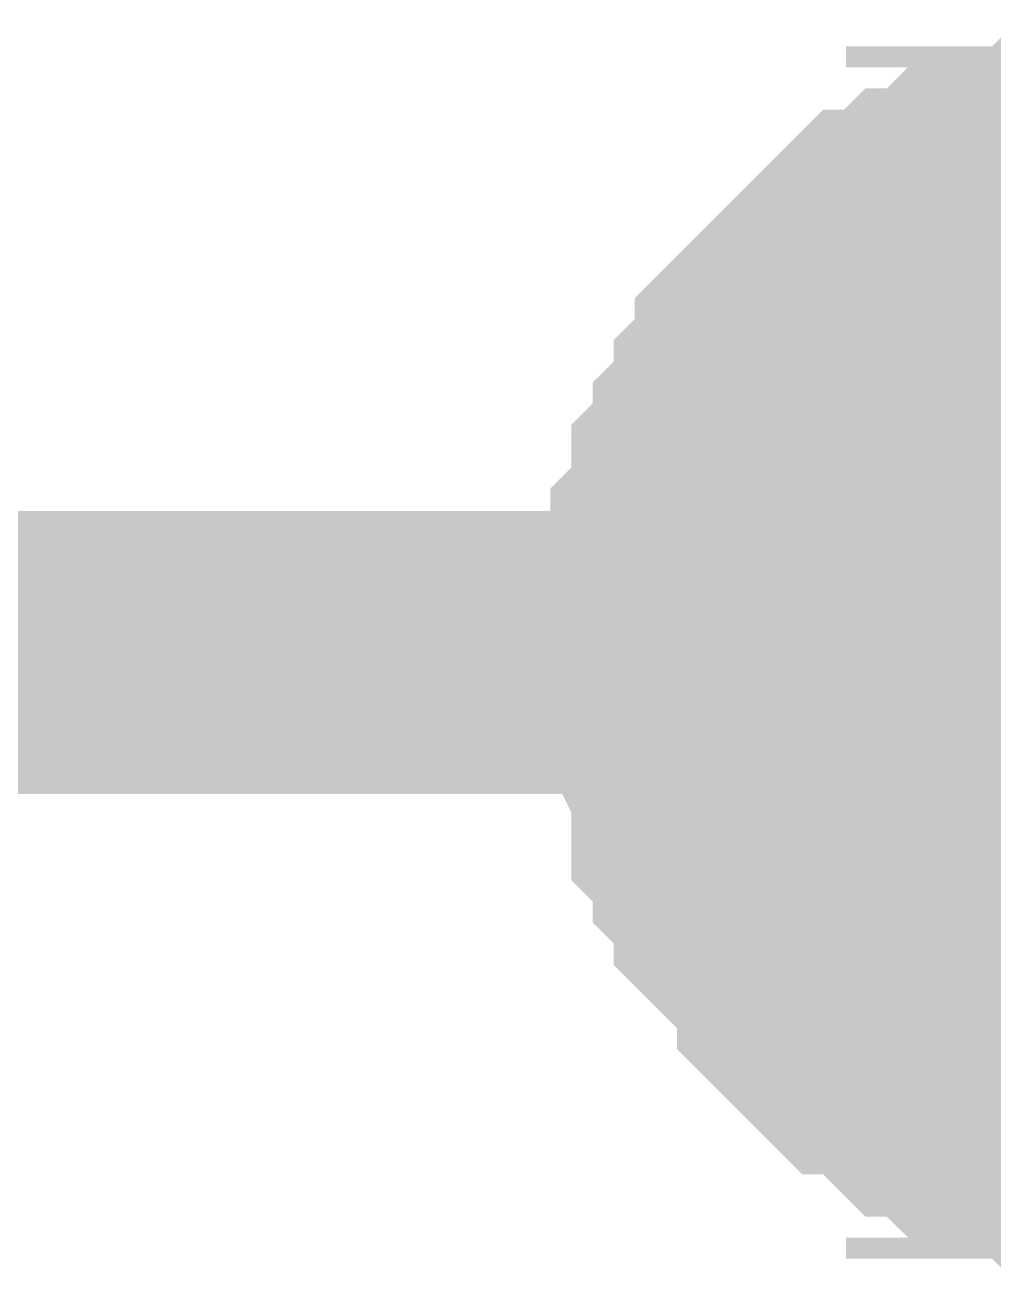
# Model space of a CAD drawing. Header units: inches. Extents: x 0 to 594, y 0 to 420.
# Drawn here: x 481.302 to 482.329, y 134.325 to 135.655 of the extents above; entities that cross this region are included whole.
import ezdxf

# ---------------------------------------------------------------- set-up
doc = ezdxf.new("R2010")
doc.units = ezdxf.units.IN
doc.layers.add('Sheet', color=255, linetype='Continuous')

msp = doc.modelspace()

# ---------------------------------------------------------------- linework, layer by layer
at = {"layer": 'Sheet'}
for points in [[(482.0091, 134.9904, 0.2997, 0.2997, 0), (482.0091, 135.0128, 0.2997, 0.2997, 0), (482.0091, 135.0352, 0.2997, 0.2997, 0), (482.0091, 135.08, 0.2997, 0.2997, 0), (482.0091, 135.1024, 0.2997, 0.2997, 0), (482.0314, 135.1248, 0.2997, 0.2997, 0), (482.0314, 135.1472, 0.2997, 0.2997, 0), (482.0314, 135.1696, 0.2997, 0.2997, 0), (482.0538, 135.192, 0.2997, 0.2997, 0), (482.0538, 135.2144, 0.2997, 0.2997, 0), (482.0762, 135.2368, 0.2997, 0.2997, 0), (482.0762, 135.2592, 0.2997, 0.2997, 0), (482.0986, 135.2816, 0.2997, 0.2997, 0), (482.0986, 135.304, 0.2997, 0.2997, 0), (482.121, 135.3264, 0.2997, 0.2997, 0), (482.1434, 135.3488, 0.2997, 0.2997, 0), (482.1434, 135.3488, 0.2997, 0.2997, 0), (482.1658, 135.3712, 0.2997, 0.2997, 0), (482.1882, 135.3936, 0.2997, 0.2997, 0), (482.2106, 135.416, 0.2997, 0.2997, 0), (482.233, 135.416, 0.2997, 0.2997, 0), (482.2554, 135.4384, 0.2997, 0.2997, 0), (482.2778, 135.4384, 0.2997, 0.2997, 0), (482.3002, 135.4608, 0.2997, 0.2997, 0), (482.3226, 135.4608, 0.2997, 0.2997, 0), (482.3226, 135.4831, 0.2997, 0.2997, 0), (482.3674, 135.4831, 0.2997, 0.2997, 0), (482.3898, 135.4831, 0.2997, 0.2997, 0), (482.4122, 135.5055, 0.2997, 0.2997, 0), (482.4346, 135.5055, 0.2997, 0.2997, 0), (482.457, 135.5055, 0.2997, 0.2997, 0), (482.4794, 135.5055, 0.2997, 0.2997, 0)], [(482.0091, 134.9904, 0.2997, 0.2997, 0), (482.0091, 135.0128, 0.2997, 0.2997, 0), (482.0091, 135.0352, 0.2997, 0.2997, 0), (482.0091, 135.08, 0.2997, 0.2997, 0), (482.0091, 135.1024, 0.2997, 0.2997, 0), (482.0314, 135.1248, 0.2997, 0.2997, 0), (482.0314, 135.1472, 0.2997, 0.2997, 0), (482.0314, 135.1696, 0.2997, 0.2997, 0), (482.0538, 135.192, 0.2997, 0.2997, 0), (482.0538, 135.2144, 0.2997, 0.2997, 0), (482.0762, 135.2368, 0.2997, 0.2997, 0), (482.0762, 135.2592, 0.2997, 0.2997, 0), (482.0986, 135.2816, 0.2997, 0.2997, 0), (482.0986, 135.304, 0.2997, 0.2997, 0), (482.121, 135.3264, 0.2997, 0.2997, 0), (482.1434, 135.3488, 0.2997, 0.2997, 0), (482.1434, 135.3488, 0.2997, 0.2997, 0), (482.1658, 135.3712, 0.2997, 0.2997, 0), (482.1882, 135.3936, 0.2997, 0.2997, 0), (482.2106, 135.416, 0.2997, 0.2997, 0), (482.233, 135.416, 0.2997, 0.2997, 0), (482.2554, 135.4384, 0.2997, 0.2997, 0), (482.2778, 135.4384, 0.2997, 0.2997, 0), (482.3002, 135.4608, 0.2997, 0.2997, 0), (482.3226, 135.4608, 0.2997, 0.2997, 0), (482.3226, 135.4831, 0.2997, 0.2997, 0), (482.3674, 135.4831, 0.2997, 0.2997, 0), (482.3898, 135.4831, 0.2997, 0.2997, 0), (482.4122, 135.5055, 0.2997, 0.2997, 0), (482.4346, 135.5055, 0.2997, 0.2997, 0), (482.457, 135.5055, 0.2997, 0.2997, 0), (482.4794, 135.5055, 0.2997, 0.2997, 0)], [(482.0091, 134.9904, 0.2997, 0.2997, 0), (482.0091, 135.0128, 0.2997, 0.2997, 0), (482.0091, 135.0352, 0.2997, 0.2997, 0), (482.0091, 135.08, 0.2997, 0.2997, 0), (482.0091, 135.1024, 0.2997, 0.2997, 0), (482.0314, 135.1248, 0.2997, 0.2997, 0), (482.0314, 135.1472, 0.2997, 0.2997, 0), (482.0314, 135.1696, 0.2997, 0.2997, 0), (482.0538, 135.192, 0.2997, 0.2997, 0), (482.0538, 135.2144, 0.2997, 0.2997, 0), (482.0762, 135.2368, 0.2997, 0.2997, 0), (482.0762, 135.2592, 0.2997, 0.2997, 0), (482.0986, 135.2816, 0.2997, 0.2997, 0), (482.0986, 135.304, 0.2997, 0.2997, 0), (482.121, 135.3264, 0.2997, 0.2997, 0), (482.1434, 135.3488, 0.2997, 0.2997, 0), (482.1434, 135.3488, 0.2997, 0.2997, 0), (482.1658, 135.3712, 0.2997, 0.2997, 0), (482.1882, 135.3936, 0.2997, 0.2997, 0), (482.2106, 135.416, 0.2997, 0.2997, 0), (482.233, 135.416, 0.2997, 0.2997, 0), (482.2554, 135.4384, 0.2997, 0.2997, 0), (482.2778, 135.4384, 0.2997, 0.2997, 0), (482.3002, 135.4608, 0.2997, 0.2997, 0), (482.3226, 135.4608, 0.2997, 0.2997, 0), (482.3226, 135.4831, 0.2997, 0.2997, 0), (482.3674, 135.4831, 0.2997, 0.2997, 0), (482.3898, 135.4831, 0.2997, 0.2997, 0), (482.4122, 135.5055, 0.2997, 0.2997, 0), (482.4346, 135.5055, 0.2997, 0.2997, 0), (482.457, 135.5055, 0.2997, 0.2997, 0), (482.4794, 135.5055, 0.2997, 0.2997, 0)], [(482.0091, 134.9904, 0.2997, 0.2997, 0), (482.0091, 135.0128, 0.2997, 0.2997, 0), (482.0091, 135.0352, 0.2997, 0.2997, 0), (482.0091, 135.08, 0.2997, 0.2997, 0), (482.0091, 135.1024, 0.2997, 0.2997, 0), (482.0314, 135.1248, 0.2997, 0.2997, 0), (482.0314, 135.1472, 0.2997, 0.2997, 0), (482.0314, 135.1696, 0.2997, 0.2997, 0), (482.0538, 135.192, 0.2997, 0.2997, 0), (482.0538, 135.2144, 0.2997, 0.2997, 0), (482.0762, 135.2368, 0.2997, 0.2997, 0), (482.0762, 135.2592, 0.2997, 0.2997, 0), (482.0986, 135.2816, 0.2997, 0.2997, 0), (482.0986, 135.304, 0.2997, 0.2997, 0), (482.121, 135.3264, 0.2997, 0.2997, 0), (482.1434, 135.3488, 0.2997, 0.2997, 0), (482.1434, 135.3488, 0.2997, 0.2997, 0), (482.1658, 135.3712, 0.2997, 0.2997, 0), (482.1882, 135.3936, 0.2997, 0.2997, 0), (482.2106, 135.416, 0.2997, 0.2997, 0), (482.233, 135.416, 0.2997, 0.2997, 0), (482.2554, 135.4384, 0.2997, 0.2997, 0), (482.2778, 135.4384, 0.2997, 0.2997, 0), (482.3002, 135.4608, 0.2997, 0.2997, 0), (482.3226, 135.4608, 0.2997, 0.2997, 0), (482.3226, 135.4831, 0.2997, 0.2997, 0), (482.3674, 135.4831, 0.2997, 0.2997, 0), (482.3898, 135.4831, 0.2997, 0.2997, 0), (482.4122, 135.5055, 0.2997, 0.2997, 0), (482.4346, 135.5055, 0.2997, 0.2997, 0), (482.457, 135.5055, 0.2997, 0.2997, 0), (482.4794, 135.5055, 0.2997, 0.2997, 0)], [(482.0091, 134.9904, 0.2997, 0.2997, 0), (482.0091, 135.0128, 0.2997, 0.2997, 0), (482.0091, 135.0352, 0.2997, 0.2997, 0), (482.0091, 135.08, 0.2997, 0.2997, 0), (482.0091, 135.1024, 0.2997, 0.2997, 0), (482.0314, 135.1248, 0.2997, 0.2997, 0), (482.0314, 135.1472, 0.2997, 0.2997, 0), (482.0314, 135.1696, 0.2997, 0.2997, 0), (482.0538, 135.192, 0.2997, 0.2997, 0), (482.0538, 135.2144, 0.2997, 0.2997, 0), (482.0762, 135.2368, 0.2997, 0.2997, 0), (482.0762, 135.2592, 0.2997, 0.2997, 0), (482.0986, 135.2816, 0.2997, 0.2997, 0), (482.0986, 135.304, 0.2997, 0.2997, 0), (482.121, 135.3264, 0.2997, 0.2997, 0), (482.1434, 135.3488, 0.2997, 0.2997, 0), (482.1434, 135.3488, 0.2997, 0.2997, 0), (482.1658, 135.3712, 0.2997, 0.2997, 0), (482.1882, 135.3936, 0.2997, 0.2997, 0), (482.2106, 135.416, 0.2997, 0.2997, 0), (482.233, 135.416, 0.2997, 0.2997, 0), (482.2554, 135.4384, 0.2997, 0.2997, 0), (482.2778, 135.4384, 0.2997, 0.2997, 0), (482.3002, 135.4608, 0.2997, 0.2997, 0), (482.3226, 135.4608, 0.2997, 0.2997, 0), (482.3226, 135.4831, 0.2997, 0.2997, 0), (482.3674, 135.4831, 0.2997, 0.2997, 0), (482.3898, 135.4831, 0.2997, 0.2997, 0), (482.4122, 135.5055, 0.2997, 0.2997, 0), (482.4346, 135.5055, 0.2997, 0.2997, 0), (482.457, 135.5055, 0.2997, 0.2997, 0), (482.4794, 135.5055, 0.2997, 0.2997, 0)], [(482.0091, 134.9904, 0.0991, 0.0991, 0), (482.0091, 135.0128, 0.0991, 0.0991, 0), (482.0091, 135.0352, 0.0991, 0.0991, 0), (482.0091, 135.08, 0.0991, 0.0991, 0), (482.0091, 135.1024, 0.0991, 0.0991, 0), (482.0314, 135.1248, 0.0991, 0.0991, 0), (482.0314, 135.1472, 0.0991, 0.0991, 0), (482.0314, 135.1696, 0.0991, 0.0991, 0), (482.0538, 135.192, 0.0991, 0.0991, 0), (482.0538, 135.2144, 0.0991, 0.0991, 0), (482.0762, 135.2368, 0.0991, 0.0991, 0), (482.0762, 135.2592, 0.0991, 0.0991, 0), (482.0986, 135.2816, 0.0991, 0.0991, 0), (482.0986, 135.304, 0.0991, 0.0991, 0), (482.121, 135.3264, 0.0991, 0.0991, 0), (482.1434, 135.3488, 0.0991, 0.0991, 0), (482.1434, 135.3488, 0.0991, 0.0991, 0), (482.1658, 135.3712, 0.0991, 0.0991, 0), (482.1882, 135.3936, 0.0991, 0.0991, 0), (482.2106, 135.416, 0.0991, 0.0991, 0), (482.233, 135.416, 0.0991, 0.0991, 0), (482.2554, 135.4384, 0.0991, 0.0991, 0), (482.2778, 135.4384, 0.0991, 0.0991, 0), (482.3002, 135.4608, 0.0991, 0.0991, 0), (482.3226, 135.4608, 0.0991, 0.0991, 0), (482.3226, 135.4831, 0.0991, 0.0991, 0), (482.3674, 135.4831, 0.0991, 0.0991, 0), (482.3898, 135.4831, 0.0991, 0.0991, 0)], [(482.0091, 134.9904, 0.0991, 0.0991, 0), (482.0091, 135.0128, 0.0991, 0.0991, 0), (482.0091, 135.0352, 0.0991, 0.0991, 0), (482.0091, 135.08, 0.0991, 0.0991, 0), (482.0091, 135.1024, 0.0991, 0.0991, 0), (482.0314, 135.1248, 0.0991, 0.0991, 0), (482.0314, 135.1472, 0.0991, 0.0991, 0), (482.0314, 135.1696, 0.0991, 0.0991, 0), (482.0538, 135.192, 0.0991, 0.0991, 0), (482.0538, 135.2144, 0.0991, 0.0991, 0), (482.0762, 135.2368, 0.0991, 0.0991, 0), (482.0762, 135.2592, 0.0991, 0.0991, 0), (482.0986, 135.2816, 0.0991, 0.0991, 0), (482.0986, 135.304, 0.0991, 0.0991, 0), (482.121, 135.3264, 0.0991, 0.0991, 0), (482.1434, 135.3488, 0.0991, 0.0991, 0), (482.1434, 135.3488, 0.0991, 0.0991, 0), (482.1658, 135.3712, 0.0991, 0.0991, 0), (482.1882, 135.3936, 0.0991, 0.0991, 0), (482.2106, 135.416, 0.0991, 0.0991, 0), (482.233, 135.416, 0.0991, 0.0991, 0), (482.2554, 135.4384, 0.0991, 0.0991, 0), (482.2778, 135.4384, 0.0991, 0.0991, 0), (482.3002, 135.4608, 0.0991, 0.0991, 0), (482.3226, 135.4608, 0.0991, 0.0991, 0), (482.3226, 135.4831, 0.0991, 0.0991, 0), (482.3674, 135.4831, 0.0991, 0.0991, 0), (482.3898, 135.4831, 0.0991, 0.0991, 0)], [(482.0091, 134.9904, 0.0991, 0.0991, 0), (482.0091, 135.0128, 0.0991, 0.0991, 0), (482.0091, 135.0352, 0.0991, 0.0991, 0), (482.0091, 135.08, 0.0991, 0.0991, 0), (482.0091, 135.1024, 0.0991, 0.0991, 0), (482.0314, 135.1248, 0.0991, 0.0991, 0), (482.0314, 135.1472, 0.0991, 0.0991, 0), (482.0314, 135.1696, 0.0991, 0.0991, 0), (482.0538, 135.192, 0.0991, 0.0991, 0), (482.0538, 135.2144, 0.0991, 0.0991, 0), (482.0762, 135.2368, 0.0991, 0.0991, 0), (482.0762, 135.2592, 0.0991, 0.0991, 0), (482.0986, 135.2816, 0.0991, 0.0991, 0), (482.0986, 135.304, 0.0991, 0.0991, 0), (482.121, 135.3264, 0.0991, 0.0991, 0), (482.1434, 135.3488, 0.0991, 0.0991, 0), (482.1434, 135.3488, 0.0991, 0.0991, 0), (482.1658, 135.3712, 0.0991, 0.0991, 0), (482.1882, 135.3936, 0.0991, 0.0991, 0), (482.2106, 135.416, 0.0991, 0.0991, 0), (482.233, 135.416, 0.0991, 0.0991, 0), (482.2554, 135.4384, 0.0991, 0.0991, 0), (482.2778, 135.4384, 0.0991, 0.0991, 0), (482.3002, 135.4608, 0.0991, 0.0991, 0), (482.3226, 135.4608, 0.0991, 0.0991, 0), (482.3226, 135.4831, 0.0991, 0.0991, 0), (482.3674, 135.4831, 0.0991, 0.0991, 0), (482.3898, 135.4831, 0.0991, 0.0991, 0)], [(482.0091, 134.9904, 0.0991, 0.0991, 0), (482.0091, 135.0128, 0.0991, 0.0991, 0), (482.0091, 135.0352, 0.0991, 0.0991, 0), (482.0091, 135.08, 0.0991, 0.0991, 0), (482.0091, 135.1024, 0.0991, 0.0991, 0), (482.0314, 135.1248, 0.0991, 0.0991, 0), (482.0314, 135.1472, 0.0991, 0.0991, 0), (482.0314, 135.1696, 0.0991, 0.0991, 0), (482.0538, 135.192, 0.0991, 0.0991, 0), (482.0538, 135.2144, 0.0991, 0.0991, 0), (482.0762, 135.2368, 0.0991, 0.0991, 0), (482.0762, 135.2592, 0.0991, 0.0991, 0), (482.0986, 135.2816, 0.0991, 0.0991, 0), (482.0986, 135.304, 0.0991, 0.0991, 0), (482.121, 135.3264, 0.0991, 0.0991, 0), (482.1434, 135.3488, 0.0991, 0.0991, 0), (482.1434, 135.3488, 0.0991, 0.0991, 0), (482.1658, 135.3712, 0.0991, 0.0991, 0), (482.1882, 135.3936, 0.0991, 0.0991, 0), (482.2106, 135.416, 0.0991, 0.0991, 0), (482.233, 135.416, 0.0991, 0.0991, 0), (482.2554, 135.4384, 0.0991, 0.0991, 0), (482.2778, 135.4384, 0.0991, 0.0991, 0), (482.3002, 135.4608, 0.0991, 0.0991, 0), (482.3226, 135.4608, 0.0991, 0.0991, 0), (482.3226, 135.4831, 0.0991, 0.0991, 0), (482.3674, 135.4831, 0.0991, 0.0991, 0), (482.3898, 135.4831, 0.0991, 0.0991, 0)], [(482.0091, 134.9904, 0.0991, 0.0991, 0), (482.0091, 135.0128, 0.0991, 0.0991, 0), (482.0091, 135.0352, 0.0991, 0.0991, 0), (482.0091, 135.08, 0.0991, 0.0991, 0), (482.0091, 135.1024, 0.0991, 0.0991, 0), (482.0314, 135.1248, 0.0991, 0.0991, 0), (482.0314, 135.1472, 0.0991, 0.0991, 0), (482.0314, 135.1696, 0.0991, 0.0991, 0), (482.0538, 135.192, 0.0991, 0.0991, 0), (482.0538, 135.2144, 0.0991, 0.0991, 0), (482.0762, 135.2368, 0.0991, 0.0991, 0), (482.0762, 135.2592, 0.0991, 0.0991, 0), (482.0986, 135.2816, 0.0991, 0.0991, 0), (482.0986, 135.304, 0.0991, 0.0991, 0), (482.121, 135.3264, 0.0991, 0.0991, 0), (482.1434, 135.3488, 0.0991, 0.0991, 0), (482.1434, 135.3488, 0.0991, 0.0991, 0), (482.1658, 135.3712, 0.0991, 0.0991, 0), (482.1882, 135.3936, 0.0991, 0.0991, 0), (482.2106, 135.416, 0.0991, 0.0991, 0), (482.233, 135.416, 0.0991, 0.0991, 0), (482.2554, 135.4384, 0.0991, 0.0991, 0), (482.2778, 135.4384, 0.0991, 0.0991, 0), (482.3002, 135.4608, 0.0991, 0.0991, 0), (482.3226, 135.4608, 0.0991, 0.0991, 0), (482.3226, 135.4831, 0.0991, 0.0991, 0), (482.3674, 135.4831, 0.0991, 0.0991, 0), (482.3898, 135.4831, 0.0991, 0.0991, 0)], [(465.0088, 134.9904, 0.2997, 0.2997, 0), (470.0036, 134.9904, 0.2997, 0.2997, 0), (482.5018, 134.9904, 0.2997, 0.2997, 0), (490.0052, 134.9904, 0.2997, 0.2997, 0)], [(482.4794, 134.4753, 0.2997, 0.2997, 0), (482.457, 134.4753, 0.2997, 0.2997, 0), (482.4346, 134.4753, 0.2997, 0.2997, 0), (482.4122, 134.4753, 0.2997, 0.2997, 0), (482.3898, 134.4977, 0.2997, 0.2997, 0), (482.3674, 134.4977, 0.2997, 0.2997, 0), (482.3226, 134.4977, 0.2997, 0.2997, 0), (482.3226, 134.5201, 0.2997, 0.2997, 0), (482.3002, 134.5201, 0.2997, 0.2997, 0), (482.2778, 134.5424, 0.2997, 0.2997, 0), (482.2554, 134.5424, 0.2997, 0.2997, 0), (482.233, 134.5648, 0.2997, 0.2997, 0), (482.2106, 134.5872, 0.2997, 0.2997, 0), (482.1882, 134.5872, 0.2997, 0.2997, 0), (482.1658, 134.6096, 0.2997, 0.2997, 0), (482.1434, 134.632, 0.2997, 0.2997, 0), (482.1434, 134.6544, 0.2997, 0.2997, 0), (482.121, 134.6768, 0.2997, 0.2997, 0), (482.0986, 134.6992, 0.2997, 0.2997, 0), (482.0986, 134.6992, 0.2997, 0.2997, 0), (482.0762, 134.7216, 0.2997, 0.2997, 0), (482.0762, 134.744, 0.2997, 0.2997, 0), (482.0538, 134.7664, 0.2997, 0.2997, 0), (482.0538, 134.7888, 0.2997, 0.2997, 0), (482.0314, 134.8112, 0.2997, 0.2997, 0), (482.0314, 134.8336, 0.2997, 0.2997, 0), (482.0314, 134.856, 0.2997, 0.2997, 0), (482.0091, 134.9008, 0.2997, 0.2997, 0), (482.0091, 134.9232, 0.2997, 0.2997, 0), (482.0091, 134.9456, 0.2997, 0.2997, 0), (482.0091, 134.968, 0.2997, 0.2997, 0), (482.0091, 134.9904, 0.2997, 0.2997, 0)], [(482.0091, 134.9904, 0.2997, 0.2997, 0), (482.0091, 134.9904, 0.2997, 0.2997, 0)], [(482.4794, 134.4753, 0.2997, 0.2997, 0), (482.457, 134.4753, 0.2997, 0.2997, 0), (482.4346, 134.4753, 0.2997, 0.2997, 0), (482.4122, 134.4753, 0.2997, 0.2997, 0), (482.3898, 134.4977, 0.2997, 0.2997, 0), (482.3674, 134.4977, 0.2997, 0.2997, 0), (482.3226, 134.4977, 0.2997, 0.2997, 0), (482.3226, 134.5201, 0.2997, 0.2997, 0), (482.3002, 134.5201, 0.2997, 0.2997, 0), (482.2778, 134.5424, 0.2997, 0.2997, 0), (482.2554, 134.5424, 0.2997, 0.2997, 0), (482.233, 134.5648, 0.2997, 0.2997, 0), (482.2106, 134.5872, 0.2997, 0.2997, 0), (482.1882, 134.5872, 0.2997, 0.2997, 0), (482.1658, 134.6096, 0.2997, 0.2997, 0), (482.1434, 134.632, 0.2997, 0.2997, 0), (482.1434, 134.6544, 0.2997, 0.2997, 0), (482.121, 134.6768, 0.2997, 0.2997, 0), (482.0986, 134.6992, 0.2997, 0.2997, 0), (482.0986, 134.6992, 0.2997, 0.2997, 0), (482.0762, 134.7216, 0.2997, 0.2997, 0), (482.0762, 134.744, 0.2997, 0.2997, 0), (482.0538, 134.7664, 0.2997, 0.2997, 0), (482.0538, 134.7888, 0.2997, 0.2997, 0), (482.0314, 134.8112, 0.2997, 0.2997, 0), (482.0314, 134.8336, 0.2997, 0.2997, 0), (482.0314, 134.856, 0.2997, 0.2997, 0), (482.0091, 134.9008, 0.2997, 0.2997, 0), (482.0091, 134.9232, 0.2997, 0.2997, 0), (482.0091, 134.9456, 0.2997, 0.2997, 0), (482.0091, 134.968, 0.2997, 0.2997, 0), (482.0091, 134.9904, 0.2997, 0.2997, 0)], [(482.0091, 134.9904, 0.2997, 0.2997, 0), (482.0091, 134.9904, 0.2997, 0.2997, 0)], [(482.4794, 134.4753, 0.2997, 0.2997, 0), (482.457, 134.4753, 0.2997, 0.2997, 0), (482.4346, 134.4753, 0.2997, 0.2997, 0), (482.4122, 134.4753, 0.2997, 0.2997, 0), (482.3898, 134.4977, 0.2997, 0.2997, 0), (482.3674, 134.4977, 0.2997, 0.2997, 0), (482.3226, 134.4977, 0.2997, 0.2997, 0), (482.3226, 134.5201, 0.2997, 0.2997, 0), (482.3002, 134.5201, 0.2997, 0.2997, 0), (482.2778, 134.5424, 0.2997, 0.2997, 0), (482.2554, 134.5424, 0.2997, 0.2997, 0), (482.233, 134.5648, 0.2997, 0.2997, 0), (482.2106, 134.5872, 0.2997, 0.2997, 0), (482.1882, 134.5872, 0.2997, 0.2997, 0), (482.1658, 134.6096, 0.2997, 0.2997, 0), (482.1434, 134.632, 0.2997, 0.2997, 0), (482.1434, 134.6544, 0.2997, 0.2997, 0), (482.121, 134.6768, 0.2997, 0.2997, 0), (482.0986, 134.6992, 0.2997, 0.2997, 0), (482.0986, 134.6992, 0.2997, 0.2997, 0), (482.0762, 134.7216, 0.2997, 0.2997, 0), (482.0762, 134.744, 0.2997, 0.2997, 0), (482.0538, 134.7664, 0.2997, 0.2997, 0), (482.0538, 134.7888, 0.2997, 0.2997, 0), (482.0314, 134.8112, 0.2997, 0.2997, 0), (482.0314, 134.8336, 0.2997, 0.2997, 0), (482.0314, 134.856, 0.2997, 0.2997, 0), (482.0091, 134.9008, 0.2997, 0.2997, 0), (482.0091, 134.9232, 0.2997, 0.2997, 0), (482.0091, 134.9456, 0.2997, 0.2997, 0), (482.0091, 134.968, 0.2997, 0.2997, 0), (482.0091, 134.9904, 0.2997, 0.2997, 0)], [(482.0091, 134.9904, 0.2997, 0.2997, 0), (482.0091, 134.9904, 0.2997, 0.2997, 0)], [(482.4794, 134.4753, 0.2997, 0.2997, 0), (482.457, 134.4753, 0.2997, 0.2997, 0), (482.4346, 134.4753, 0.2997, 0.2997, 0), (482.4122, 134.4753, 0.2997, 0.2997, 0), (482.3898, 134.4977, 0.2997, 0.2997, 0), (482.3674, 134.4977, 0.2997, 0.2997, 0), (482.3226, 134.4977, 0.2997, 0.2997, 0), (482.3226, 134.5201, 0.2997, 0.2997, 0), (482.3002, 134.5201, 0.2997, 0.2997, 0), (482.2778, 134.5424, 0.2997, 0.2997, 0), (482.2554, 134.5424, 0.2997, 0.2997, 0), (482.233, 134.5648, 0.2997, 0.2997, 0), (482.2106, 134.5872, 0.2997, 0.2997, 0), (482.1882, 134.5872, 0.2997, 0.2997, 0), (482.1658, 134.6096, 0.2997, 0.2997, 0), (482.1434, 134.632, 0.2997, 0.2997, 0), (482.1434, 134.6544, 0.2997, 0.2997, 0), (482.121, 134.6768, 0.2997, 0.2997, 0), (482.0986, 134.6992, 0.2997, 0.2997, 0), (482.0986, 134.6992, 0.2997, 0.2997, 0), (482.0762, 134.7216, 0.2997, 0.2997, 0), (482.0762, 134.744, 0.2997, 0.2997, 0), (482.0538, 134.7664, 0.2997, 0.2997, 0), (482.0538, 134.7888, 0.2997, 0.2997, 0), (482.0314, 134.8112, 0.2997, 0.2997, 0), (482.0314, 134.8336, 0.2997, 0.2997, 0), (482.0314, 134.856, 0.2997, 0.2997, 0), (482.0091, 134.9008, 0.2997, 0.2997, 0), (482.0091, 134.9232, 0.2997, 0.2997, 0), (482.0091, 134.9456, 0.2997, 0.2997, 0), (482.0091, 134.968, 0.2997, 0.2997, 0), (482.0091, 134.9904, 0.2997, 0.2997, 0)], [(482.0091, 134.9904, 0.2997, 0.2997, 0), (482.0091, 134.9904, 0.2997, 0.2997, 0)], [(482.4794, 134.4753, 0.2997, 0.2997, 0), (482.457, 134.4753, 0.2997, 0.2997, 0), (482.4346, 134.4753, 0.2997, 0.2997, 0), (482.4122, 134.4753, 0.2997, 0.2997, 0), (482.3898, 134.4977, 0.2997, 0.2997, 0), (482.3674, 134.4977, 0.2997, 0.2997, 0), (482.3226, 134.4977, 0.2997, 0.2997, 0), (482.3226, 134.5201, 0.2997, 0.2997, 0), (482.3002, 134.5201, 0.2997, 0.2997, 0), (482.2778, 134.5424, 0.2997, 0.2997, 0), (482.2554, 134.5424, 0.2997, 0.2997, 0), (482.233, 134.5648, 0.2997, 0.2997, 0), (482.2106, 134.5872, 0.2997, 0.2997, 0), (482.1882, 134.5872, 0.2997, 0.2997, 0), (482.1658, 134.6096, 0.2997, 0.2997, 0), (482.1434, 134.632, 0.2997, 0.2997, 0), (482.1434, 134.6544, 0.2997, 0.2997, 0), (482.121, 134.6768, 0.2997, 0.2997, 0), (482.0986, 134.6992, 0.2997, 0.2997, 0), (482.0986, 134.6992, 0.2997, 0.2997, 0), (482.0762, 134.7216, 0.2997, 0.2997, 0), (482.0762, 134.744, 0.2997, 0.2997, 0), (482.0538, 134.7664, 0.2997, 0.2997, 0), (482.0538, 134.7888, 0.2997, 0.2997, 0), (482.0314, 134.8112, 0.2997, 0.2997, 0), (482.0314, 134.8336, 0.2997, 0.2997, 0), (482.0314, 134.856, 0.2997, 0.2997, 0), (482.0091, 134.9008, 0.2997, 0.2997, 0), (482.0091, 134.9232, 0.2997, 0.2997, 0), (482.0091, 134.9456, 0.2997, 0.2997, 0), (482.0091, 134.968, 0.2997, 0.2997, 0), (482.0091, 134.9904, 0.2997, 0.2997, 0)], [(482.0091, 134.9904, 0.2997, 0.2997, 0), (482.0091, 134.9904, 0.2997, 0.2997, 0)], [(482.3898, 134.4977, 0.0991, 0.0991, 0), (482.3674, 134.4977, 0.0991, 0.0991, 0), (482.3226, 134.4977, 0.0991, 0.0991, 0), (482.3226, 134.5201, 0.0991, 0.0991, 0), (482.3002, 134.5201, 0.0991, 0.0991, 0), (482.2778, 134.5424, 0.0991, 0.0991, 0), (482.2554, 134.5424, 0.0991, 0.0991, 0), (482.233, 134.5648, 0.0991, 0.0991, 0), (482.2106, 134.5872, 0.0991, 0.0991, 0), (482.1882, 134.5872, 0.0991, 0.0991, 0), (482.1658, 134.6096, 0.0991, 0.0991, 0), (482.1434, 134.632, 0.0991, 0.0991, 0), (482.1434, 134.6544, 0.0991, 0.0991, 0), (482.121, 134.6768, 0.0991, 0.0991, 0), (482.0986, 134.6992, 0.0991, 0.0991, 0), (482.0986, 134.6992, 0.0991, 0.0991, 0), (482.0762, 134.7216, 0.0991, 0.0991, 0), (482.0762, 134.744, 0.0991, 0.0991, 0), (482.0538, 134.7664, 0.0991, 0.0991, 0), (482.0538, 134.7888, 0.0991, 0.0991, 0), (482.0314, 134.8112, 0.0991, 0.0991, 0), (482.0314, 134.8336, 0.0991, 0.0991, 0), (482.0314, 134.856, 0.0991, 0.0991, 0), (482.0091, 134.9008, 0.0991, 0.0991, 0), (482.0091, 134.9232, 0.0991, 0.0991, 0), (482.0091, 134.9456, 0.0991, 0.0991, 0), (482.0091, 134.968, 0.0991, 0.0991, 0), (482.0091, 134.9904, 0.0991, 0.0991, 0)], [(482.0091, 134.9904, 0.0991, 0.0991, 0), (482.0091, 134.9904, 0.0991, 0.0991, 0)], [(482.3898, 134.4977, 0.0991, 0.0991, 0), (482.3674, 134.4977, 0.0991, 0.0991, 0), (482.3226, 134.4977, 0.0991, 0.0991, 0), (482.3226, 134.5201, 0.0991, 0.0991, 0), (482.3002, 134.5201, 0.0991, 0.0991, 0), (482.2778, 134.5424, 0.0991, 0.0991, 0), (482.2554, 134.5424, 0.0991, 0.0991, 0), (482.233, 134.5648, 0.0991, 0.0991, 0), (482.2106, 134.5872, 0.0991, 0.0991, 0), (482.1882, 134.5872, 0.0991, 0.0991, 0), (482.1658, 134.6096, 0.0991, 0.0991, 0), (482.1434, 134.632, 0.0991, 0.0991, 0), (482.1434, 134.6544, 0.0991, 0.0991, 0), (482.121, 134.6768, 0.0991, 0.0991, 0), (482.0986, 134.6992, 0.0991, 0.0991, 0), (482.0986, 134.6992, 0.0991, 0.0991, 0), (482.0762, 134.7216, 0.0991, 0.0991, 0), (482.0762, 134.744, 0.0991, 0.0991, 0), (482.0538, 134.7664, 0.0991, 0.0991, 0), (482.0538, 134.7888, 0.0991, 0.0991, 0), (482.0314, 134.8112, 0.0991, 0.0991, 0), (482.0314, 134.8336, 0.0991, 0.0991, 0), (482.0314, 134.856, 0.0991, 0.0991, 0), (482.0091, 134.9008, 0.0991, 0.0991, 0), (482.0091, 134.9232, 0.0991, 0.0991, 0), (482.0091, 134.9456, 0.0991, 0.0991, 0), (482.0091, 134.968, 0.0991, 0.0991, 0), (482.0091, 134.9904, 0.0991, 0.0991, 0)], [(482.0091, 134.9904, 0.0991, 0.0991, 0), (482.0091, 134.9904, 0.0991, 0.0991, 0)], [(482.3898, 134.4977, 0.0991, 0.0991, 0), (482.3674, 134.4977, 0.0991, 0.0991, 0), (482.3226, 134.4977, 0.0991, 0.0991, 0), (482.3226, 134.5201, 0.0991, 0.0991, 0), (482.3002, 134.5201, 0.0991, 0.0991, 0), (482.2778, 134.5424, 0.0991, 0.0991, 0), (482.2554, 134.5424, 0.0991, 0.0991, 0), (482.233, 134.5648, 0.0991, 0.0991, 0), (482.2106, 134.5872, 0.0991, 0.0991, 0), (482.1882, 134.5872, 0.0991, 0.0991, 0), (482.1658, 134.6096, 0.0991, 0.0991, 0), (482.1434, 134.632, 0.0991, 0.0991, 0), (482.1434, 134.6544, 0.0991, 0.0991, 0), (482.121, 134.6768, 0.0991, 0.0991, 0), (482.0986, 134.6992, 0.0991, 0.0991, 0), (482.0986, 134.6992, 0.0991, 0.0991, 0), (482.0762, 134.7216, 0.0991, 0.0991, 0), (482.0762, 134.744, 0.0991, 0.0991, 0), (482.0538, 134.7664, 0.0991, 0.0991, 0), (482.0538, 134.7888, 0.0991, 0.0991, 0), (482.0314, 134.8112, 0.0991, 0.0991, 0), (482.0314, 134.8336, 0.0991, 0.0991, 0), (482.0314, 134.856, 0.0991, 0.0991, 0), (482.0091, 134.9008, 0.0991, 0.0991, 0), (482.0091, 134.9232, 0.0991, 0.0991, 0), (482.0091, 134.9456, 0.0991, 0.0991, 0), (482.0091, 134.968, 0.0991, 0.0991, 0), (482.0091, 134.9904, 0.0991, 0.0991, 0)], [(482.0091, 134.9904, 0.0991, 0.0991, 0), (482.0091, 134.9904, 0.0991, 0.0991, 0)], [(482.3898, 134.4977, 0.0991, 0.0991, 0), (482.3674, 134.4977, 0.0991, 0.0991, 0), (482.3226, 134.4977, 0.0991, 0.0991, 0), (482.3226, 134.5201, 0.0991, 0.0991, 0), (482.3002, 134.5201, 0.0991, 0.0991, 0), (482.2778, 134.5424, 0.0991, 0.0991, 0), (482.2554, 134.5424, 0.0991, 0.0991, 0), (482.233, 134.5648, 0.0991, 0.0991, 0), (482.2106, 134.5872, 0.0991, 0.0991, 0), (482.1882, 134.5872, 0.0991, 0.0991, 0), (482.1658, 134.6096, 0.0991, 0.0991, 0), (482.1434, 134.632, 0.0991, 0.0991, 0), (482.1434, 134.6544, 0.0991, 0.0991, 0), (482.121, 134.6768, 0.0991, 0.0991, 0), (482.0986, 134.6992, 0.0991, 0.0991, 0), (482.0986, 134.6992, 0.0991, 0.0991, 0), (482.0762, 134.7216, 0.0991, 0.0991, 0), (482.0762, 134.744, 0.0991, 0.0991, 0), (482.0538, 134.7664, 0.0991, 0.0991, 0), (482.0538, 134.7888, 0.0991, 0.0991, 0), (482.0314, 134.8112, 0.0991, 0.0991, 0), (482.0314, 134.8336, 0.0991, 0.0991, 0), (482.0314, 134.856, 0.0991, 0.0991, 0), (482.0091, 134.9008, 0.0991, 0.0991, 0), (482.0091, 134.9232, 0.0991, 0.0991, 0), (482.0091, 134.9456, 0.0991, 0.0991, 0), (482.0091, 134.968, 0.0991, 0.0991, 0), (482.0091, 134.9904, 0.0991, 0.0991, 0)], [(482.0091, 134.9904, 0.0991, 0.0991, 0), (482.0091, 134.9904, 0.0991, 0.0991, 0)], [(482.3898, 134.4977, 0.0991, 0.0991, 0), (482.3674, 134.4977, 0.0991, 0.0991, 0), (482.3226, 134.4977, 0.0991, 0.0991, 0), (482.3226, 134.5201, 0.0991, 0.0991, 0), (482.3002, 134.5201, 0.0991, 0.0991, 0), (482.2778, 134.5424, 0.0991, 0.0991, 0), (482.2554, 134.5424, 0.0991, 0.0991, 0), (482.233, 134.5648, 0.0991, 0.0991, 0), (482.2106, 134.5872, 0.0991, 0.0991, 0), (482.1882, 134.5872, 0.0991, 0.0991, 0), (482.1658, 134.6096, 0.0991, 0.0991, 0), (482.1434, 134.632, 0.0991, 0.0991, 0), (482.1434, 134.6544, 0.0991, 0.0991, 0), (482.121, 134.6768, 0.0991, 0.0991, 0), (482.0986, 134.6992, 0.0991, 0.0991, 0), (482.0986, 134.6992, 0.0991, 0.0991, 0), (482.0762, 134.7216, 0.0991, 0.0991, 0), (482.0762, 134.744, 0.0991, 0.0991, 0), (482.0538, 134.7664, 0.0991, 0.0991, 0), (482.0538, 134.7888, 0.0991, 0.0991, 0), (482.0314, 134.8112, 0.0991, 0.0991, 0), (482.0314, 134.8336, 0.0991, 0.0991, 0), (482.0314, 134.856, 0.0991, 0.0991, 0), (482.0091, 134.9008, 0.0991, 0.0991, 0), (482.0091, 134.9232, 0.0991, 0.0991, 0), (482.0091, 134.9456, 0.0991, 0.0991, 0), (482.0091, 134.968, 0.0991, 0.0991, 0), (482.0091, 134.9904, 0.0991, 0.0991, 0)], [(482.0091, 134.9904, 0.0991, 0.0991, 0), (482.0091, 134.9904, 0.0991, 0.0991, 0)]]:
    msp.add_lwpolyline(points, format="xyseb", dxfattribs=at)
msp.add_lwpolyline([(482.246, 135, 0.508, 0.508, 1), (482.754, 135, 0.508, 0.508, 1)], format="xyseb", close=True, dxfattribs=at)

doc.saveas('drawing.dxf')
